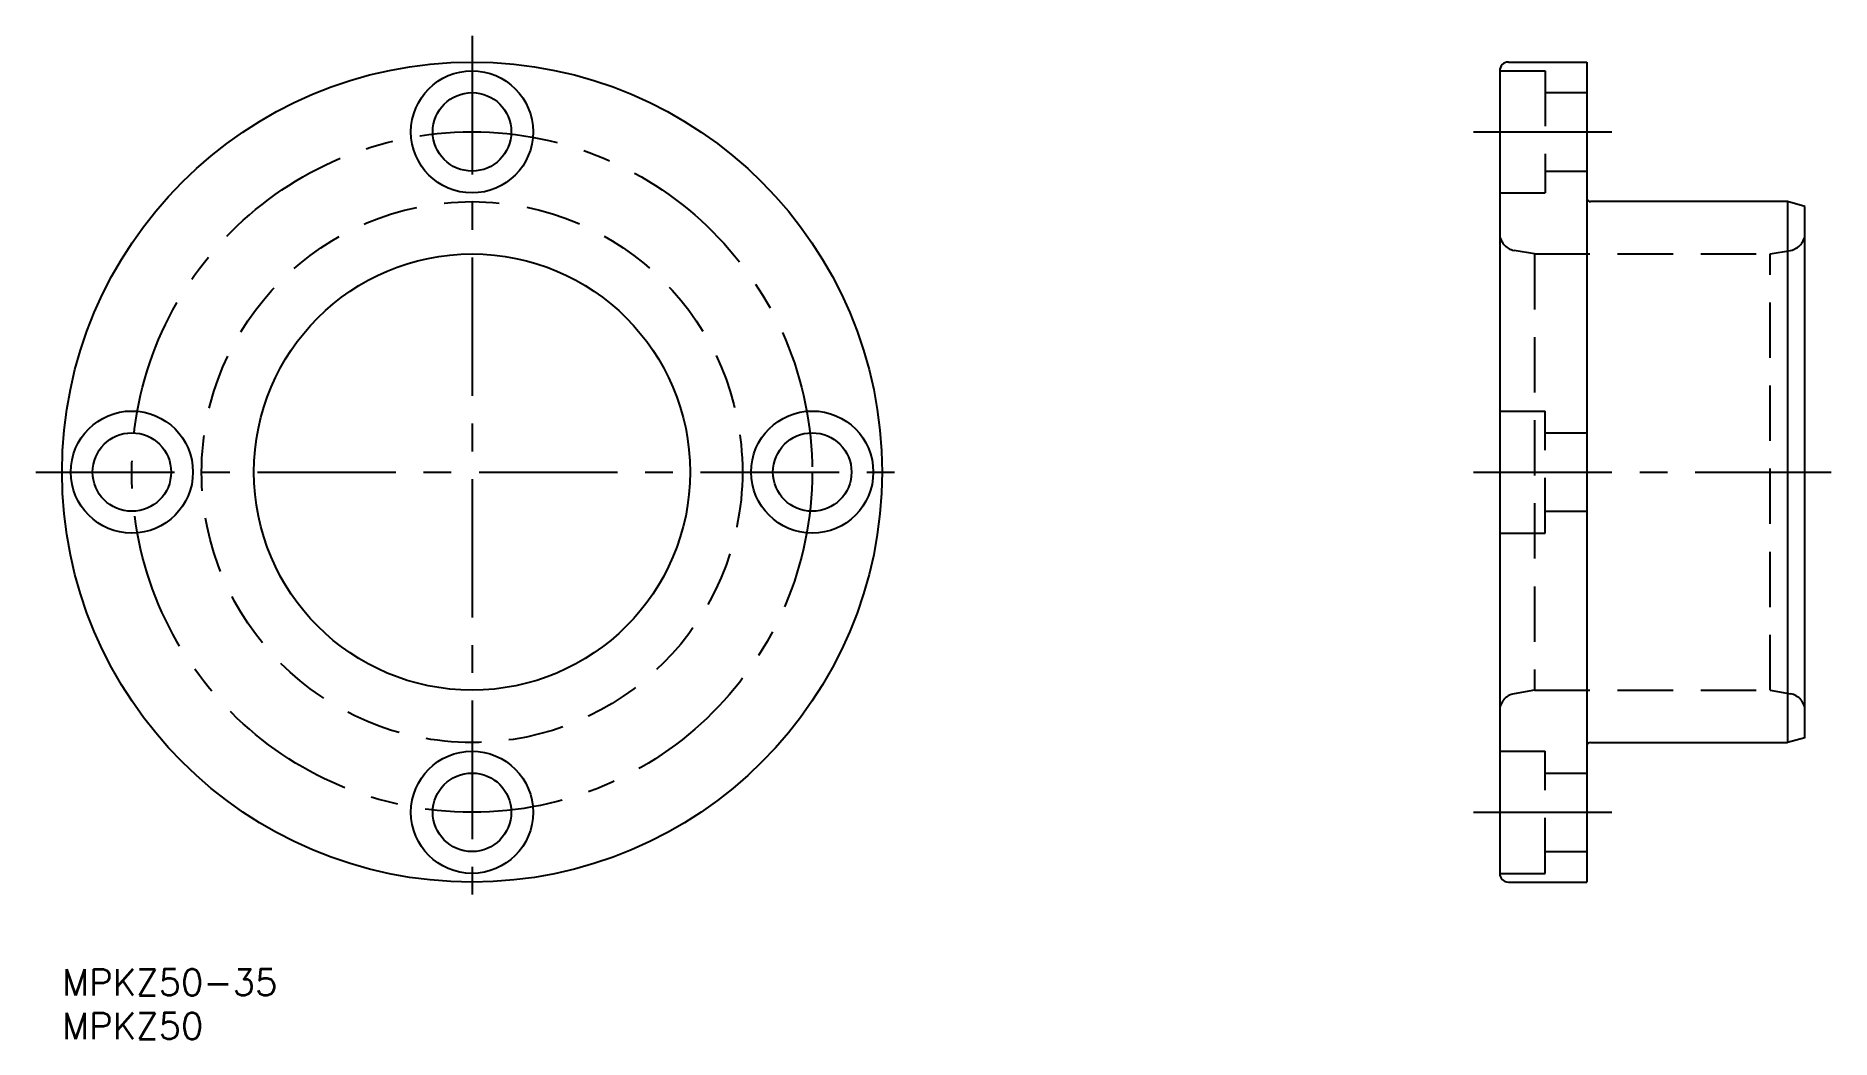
# Model space of a CAD drawing. Extents: x -3 to 203, y -8 to 107.
import ezdxf

# ---------------------------------------------------------------- set-up
doc = ezdxf.new("R2010")
doc.units = 0
doc.header["$LTSCALE"] = 0.5
doc.linetypes.add('CENTER', pattern=[50.8, 31.75, -6.35, 6.35, -6.35])
doc.linetypes.add('DASHED', pattern=[19.05, 12.7, -6.35])
for name, color, linetype in [('MSM_CENTER', 1, 'CENTER'), ('MSM_CONTINUOUS', 7, 'CONTINUOUS'), ('MSM_DASHED', 4, 'DASHED'), ('MSM_PART_NUMBER', 7, 'CONTINUOUS')]:
    doc.layers.add(name, color=color, linetype=linetype)
doc.styles.get("Standard").update_dxf_attribs({"font": 'txt.shx', "height": 3, "bigfont": 'bigfont.shx'})

# ---------------------------------------------------------------- blocks, each defined once
blk = doc.blocks.new('*U2')
at = {"layer": 'MSM_PART_NUMBER'}
blk.add_text('MPKZ50-35', height=3, dxfattribs=at).set_placement((0, -3))
blk = doc.blocks.new('*U3')
at = {"layer": 'MSM_PART_NUMBER'}
blk.add_text('MPKZ50', height=3, dxfattribs=at).set_placement((0, -8))

msp = doc.modelspace()

# ---------------------------------------------------------------- linework, layer by layer
at = {"layer": 'MSM_CENTER'}
for p, q in [((47, 107), (47, 7)), ((161.81, 96), (177.81, 96)), ((-3, 57), (97, 57)), ((161.81, 57), (202.81, 57)), ((161.81, 18), (177.81, 18))]:
    msp.add_line(p, q, dxfattribs=at)
msp.add_circle((47, 57), 39, dxfattribs=at)
at = {"layer": 'MSM_CONTINUOUS'}
for p, q in [((164.81, 103), (164.81, 11)), ((165.81, 104), (174.81, 104)), ((174.81, 104), (174.81, 10)), ((197.81, 88), (175.21, 88)), ((197.81, 88), (197.81, 26)), ((199.81, 87.46), (197.81, 88)), ((199.81, 26.54), (199.81, 87.46)), ((175.21, 26), (197.81, 26)), ((199.81, 26.54), (197.81, 26)), ((165.81, 10), (174.81, 10))]:
    msp.add_line(p, q, dxfattribs=at)
for centre, radius in [((47, 57), 47), ((47, 96), 7), ((47, 96), 4.5), ((47, 57), 25), ((8, 57), 7), ((86, 57), 7), ((8, 57), 4.5), ((86, 57), 4.5), ((47, 18), 7), ((47, 18), 4.5)]:
    msp.add_circle(centre, radius, dxfattribs=at)
for centre, radius, start, end in [((165.81, 103), 1, 90, 180), ((175.21, 88.4), 0.4, 180, 270), ((175.21, 25.6), 0.4, 90, 180), ((165.81, 11), 1, 180, 270)]:
    msp.add_arc(centre, radius, start, end, dxfattribs=at)
at = {"layer": 'MSM_DASHED'}
for p, q in [((164.81, 103), (170.01, 103)), ((170.01, 103), (170.01, 89)), ((170.01, 100.5), (174.81, 100.5)), ((170.01, 91.5), (174.81, 91.5)), ((164.81, 89), (170.01, 89)), ((168.81, 82), (166.46, 82.41)), ((195.81, 82), (198.15, 82.41)), ((168.81, 82), (195.81, 82)), ((168.81, 82), (168.81, 32)), ((195.81, 32), (195.81, 82)), ((164.81, 64), (170.01, 64)), ((170.01, 50), (170.01, 64)), ((170.01, 61.5), (174.81, 61.5)), ((170.01, 52.5), (174.81, 52.5)), ((164.81, 50), (170.01, 50)), ((168.81, 32), (166.46, 31.59)), ((168.81, 32), (195.81, 32)), ((195.81, 32), (198.15, 31.59)), ((164.81, 25), (170.01, 25)), ((170.01, 11), (170.01, 25)), ((170.01, 22.5), (174.81, 22.5)), ((170.01, 13.5), (174.81, 13.5)), ((164.81, 11), (170.01, 11))]:
    msp.add_line(p, q, dxfattribs=at)
msp.add_circle((47, 57), 31, dxfattribs=at)
for centre, start, end in [((166.81, 84.38), 180, 260), ((197.81, 84.38), 280, 0), ((166.81, 29.62), 100, 180), ((197.81, 29.62), 0, 80)]:
    msp.add_arc(centre, 2, start, end, dxfattribs=at)

# ---------------------------------------------------------------- block references
at = {"layer": 'MSM_CONTINUOUS'}
for name in ['*U2', '*U3']:
    msp.add_blockref(name, (0, 0), dxfattribs=at)

doc.saveas('drawing.dxf')
